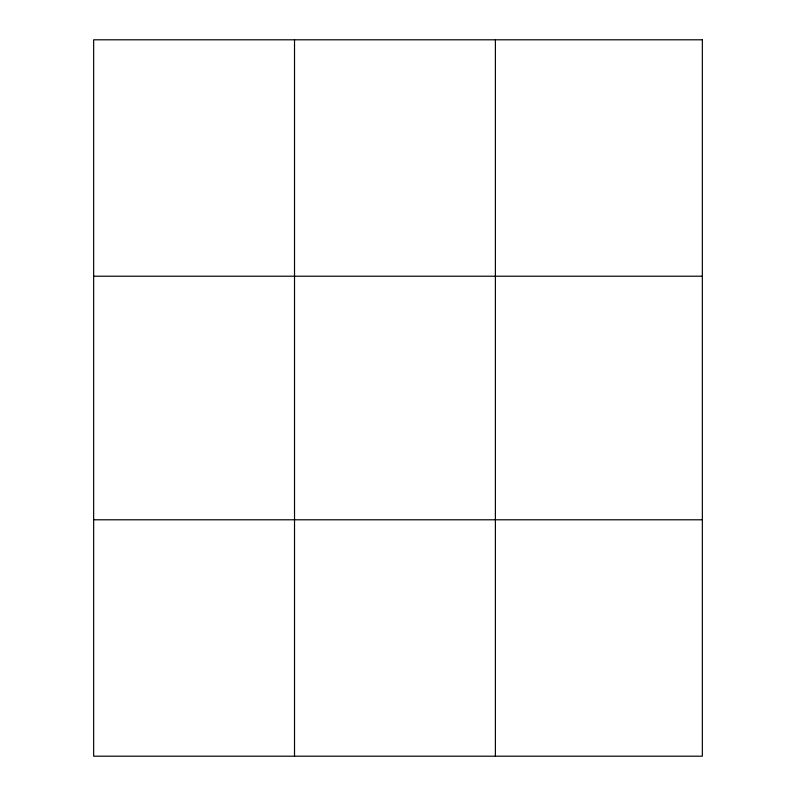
<?xml version="1.0" encoding="UTF-8"?>
<svg xmlns="http://www.w3.org/2000/svg" width="796" height="796" viewBox="0 0 796 796"><rect width="100%" height="100%" fill="white"/><g stroke="black" fill="none" stroke-linecap="round" stroke-linejoin="round"><path stroke-width="1.19" d="M294.52 39.8L294.52 756.2M495.391 39.8L495.391 756.2M93.649 276.212L702.351 276.212M93.649 519.788L702.351 519.788M702.351 39.8L702.351 756.2L93.649 756.2L93.649 39.8L702.351 39.8"/></g></svg>
